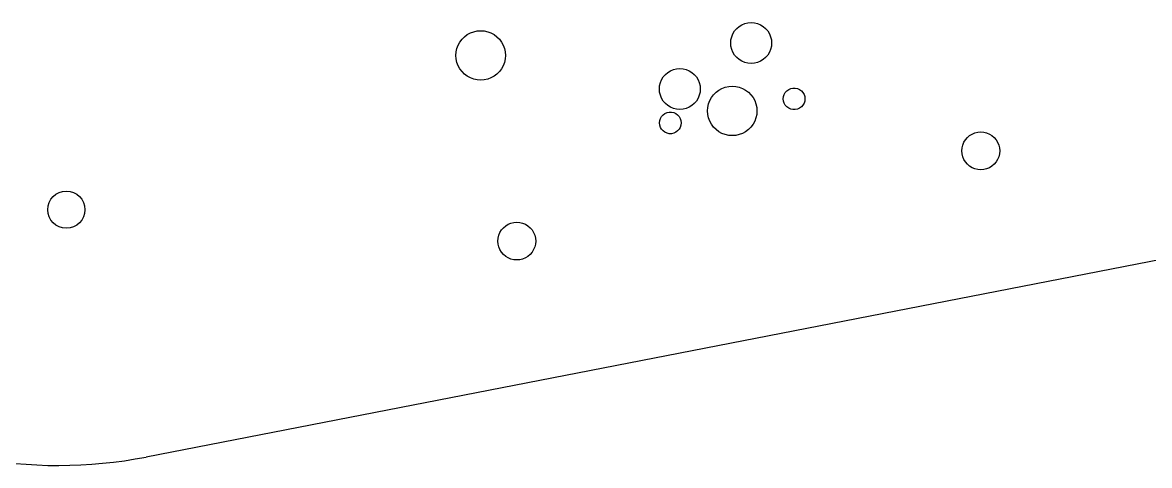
# Model space of a CAD drawing. Extents: x 101 to 518, y -308 to -134.
# Drawn here: x 255.5 to 346.3, y -308 to -272.3 of the extents above; entities that cross this region are included whole.
import ezdxf

# ---------------------------------------------------------------- set-up
doc = ezdxf.new("R2010")
doc.units = 0
doc.layers.add('BLACK', color=7, linetype='CONTINUOUS')

msp = doc.modelspace()

# ---------------------------------------------------------------- linework, layer by layer
at = {"layer": 'BLACK', "linetype": 'CONTINUOUS'}
for p, q in [((313.240033, -272.626081), (313.460795, -272.490798)), ((313.460795, -272.490798), (313.700001, -272.391716)), ((313.700001, -272.391716), (313.951762, -272.331273)), ((313.951762, -272.331273), (314.209879, -272.310959)), ((314.209879, -272.310959), (314.467996, -272.331273)), ((314.467996, -272.331273), (314.719757, -272.391716)), ((314.719757, -272.391716), (314.958963, -272.490798)), ((314.958963, -272.490798), (315.179725, -272.626081)), ((441.651426, -273.055222), (265.437832, -307.329325)), ((291.105003, -273.45697), (291.332746, -273.286484)), ((291.332746, -273.286484), (291.582434, -273.150144)), ((291.582434, -273.150144), (291.848983, -273.050726)), ((291.848983, -273.050726), (292.126968, -272.990254)), ((292.126968, -272.990254), (292.41073, -272.969959)), ((292.41073, -272.969959), (292.694492, -272.990254)), ((292.694492, -272.990254), (292.972477, -273.050726)), ((292.972477, -273.050726), (293.239026, -273.150144)), ((293.239026, -273.150144), (293.488714, -273.286484)), ((293.488714, -273.286484), (293.716457, -273.45697)), ((312.640636, -273.451081), (312.739718, -273.211875)), ((312.739718, -273.211875), (312.875001, -272.991113)), ((312.875001, -272.991113), (313.043153, -272.794233)), ((313.043153, -272.794233), (313.240033, -272.626081)), ((315.179725, -272.626081), (315.376605, -272.794233)), ((315.376605, -272.794233), (315.544757, -272.991113)), ((315.544757, -272.991113), (315.68004, -273.211875)), ((315.68004, -273.211875), (315.779122, -273.451081)), ((290.497597, -274.402112), (290.597015, -274.135563)), ((290.597015, -274.135563), (290.733355, -273.885875)), ((290.733355, -273.885875), (290.903841, -273.658132)), ((290.903841, -273.658132), (291.105003, -273.45697)), ((293.716457, -273.45697), (293.917619, -273.658132)), ((293.917619, -273.658132), (294.088105, -273.885875)), ((294.088105, -273.885875), (294.224445, -274.135563)), ((294.224445, -274.135563), (294.323863, -274.402112)), ((312.559879, -273.960959), (312.580193, -273.702842)), ((312.580193, -274.219076), (312.559879, -273.960959)), ((312.580193, -273.702842), (312.640636, -273.451081)), ((312.640636, -274.470837), (312.580193, -274.219076)), ((315.779122, -273.451081), (315.839565, -273.702842)), ((315.839565, -274.219076), (315.779122, -274.470837)), ((315.839565, -273.702842), (315.859879, -273.960959)), ((315.859879, -273.960959), (315.839565, -274.219076)), ((290.41683, -274.963859), (290.437125, -274.680097)), ((290.437125, -275.247621), (290.41683, -274.963859)), ((290.437125, -274.680097), (290.497597, -274.402112)), ((294.323863, -274.402112), (294.384335, -274.680097)), ((294.384335, -274.680097), (294.40463, -274.963859)), ((294.40463, -274.963859), (294.384335, -275.247621)), ((312.739718, -274.710043), (312.640636, -274.470837)), ((312.875001, -274.930805), (312.739718, -274.710043)), ((313.043153, -275.127685), (312.875001, -274.930805)), ((313.240033, -275.295837), (313.043153, -275.127685)), ((315.376605, -275.127685), (315.179725, -275.295837)), ((315.544757, -274.930805), (315.376605, -275.127685)), ((315.68004, -274.710043), (315.544757, -274.930805)), ((315.779122, -274.470837), (315.68004, -274.710043)), ((290.497597, -275.525606), (290.437125, -275.247621)), ((290.597015, -275.792155), (290.497597, -275.525606)), ((290.733355, -276.041843), (290.597015, -275.792155)), ((290.903841, -276.269586), (290.733355, -276.041843)), ((294.088105, -276.041843), (293.917619, -276.269586)), ((294.224445, -275.792155), (294.088105, -276.041843)), ((294.323863, -275.525606), (294.224445, -275.792155)), ((294.384335, -275.247621), (294.323863, -275.525606)), ((307.712118, -276.195768), (307.951324, -276.096686)), ((307.951324, -276.096686), (308.203085, -276.036243)), ((308.203085, -276.036243), (308.461202, -276.015929)), ((308.461202, -276.015929), (308.719319, -276.036243)), ((308.719319, -276.036243), (308.97108, -276.096686)), ((308.97108, -276.096686), (309.210286, -276.195768)), ((313.460795, -275.43112), (313.240033, -275.295837)), ((313.700001, -275.530202), (313.460795, -275.43112)), ((313.951762, -275.590645), (313.700001, -275.530202)), ((314.209879, -275.610959), (313.951762, -275.590645)), ((314.467996, -275.590645), (314.209879, -275.610959)), ((314.719757, -275.530202), (314.467996, -275.590645)), ((314.958963, -275.43112), (314.719757, -275.530202)), ((315.179725, -275.295837), (314.958963, -275.43112)), ((291.105003, -276.470748), (290.903841, -276.269586)), ((291.332746, -276.641234), (291.105003, -276.470748)), ((291.582434, -276.777574), (291.332746, -276.641234)), ((291.848983, -276.876992), (291.582434, -276.777574)), ((292.126968, -276.937464), (291.848983, -276.876992)), ((292.41073, -276.957759), (292.126968, -276.937464)), ((292.694492, -276.937464), (292.41073, -276.957759)), ((292.972477, -276.876992), (292.694492, -276.937464)), ((293.239026, -276.777574), (292.972477, -276.876992)), ((293.488714, -276.641234), (293.239026, -276.777574)), ((293.716457, -276.470748), (293.488714, -276.641234)), ((293.917619, -276.269586), (293.716457, -276.470748)), ((306.891959, -277.156051), (306.991041, -276.916845)), ((306.991041, -276.916845), (307.126324, -276.696083)), ((307.126324, -276.696083), (307.294476, -276.499203)), ((307.294476, -276.499203), (307.491356, -276.331051)), ((307.491356, -276.331051), (307.712118, -276.195768)), ((309.210286, -276.195768), (309.431048, -276.331051)), ((309.431048, -276.331051), (309.627928, -276.499203)), ((309.627928, -276.499203), (309.79608, -276.696083)), ((309.79608, -276.696083), (309.931363, -276.916845)), ((309.931363, -276.916845), (310.030445, -277.156051)), ((306.811202, -277.665929), (306.831516, -277.407812)), ((306.831516, -277.924046), (306.811202, -277.665929)), ((306.831516, -277.407812), (306.891959, -277.156051)), ((306.891959, -278.175807), (306.831516, -277.924046)), ((310.030445, -277.156051), (310.090888, -277.407812)), ((310.090888, -277.924046), (310.030445, -278.175807)), ((310.090888, -277.407812), (310.111202, -277.665929)), ((310.111202, -277.665929), (310.090888, -277.924046)), ((311.178967, -278.126553), (311.380129, -277.925391)), ((311.380129, -277.925391), (311.607872, -277.754905)), ((311.607872, -277.754905), (311.85756, -277.618565)), ((311.85756, -277.618565), (312.124109, -277.519147)), ((312.124109, -277.519147), (312.402094, -277.458675)), ((312.402094, -277.458675), (312.685856, -277.43838)), ((312.685856, -277.43838), (312.969618, -277.458675)), ((312.969618, -277.458675), (313.247603, -277.519147)), ((313.247603, -277.519147), (313.514152, -277.618565)), ((313.514152, -277.618565), (313.76384, -277.754905)), ((313.76384, -277.754905), (313.991583, -277.925391)), ((313.991583, -277.925391), (314.192745, -278.126553)), ((316.87317, -278.107075), (316.964632, -277.948658)), ((316.964632, -277.948658), (317.087033, -277.812718)), ((317.087033, -277.812718), (317.235022, -277.705198)), ((317.235022, -277.705198), (317.402132, -277.630796)), ((317.402132, -277.630796), (317.58106, -277.592763)), ((317.58106, -277.592763), (317.763984, -277.592763)), ((317.763984, -277.592763), (317.942912, -277.630796)), ((317.942912, -277.630796), (318.110022, -277.705198)), ((318.110022, -277.705198), (318.258011, -277.812718)), ((318.258011, -277.812718), (318.380412, -277.948658)), ((318.380412, -277.948658), (318.471874, -278.107075)), ((306.991041, -278.415013), (306.891959, -278.175807)), ((307.126324, -278.635775), (306.991041, -278.415013)), ((307.294476, -278.832655), (307.126324, -278.635775)), ((307.491356, -279.000807), (307.294476, -278.832655)), ((309.627928, -278.832655), (309.431048, -279.000807)), ((309.79608, -278.635775), (309.627928, -278.832655)), ((309.931363, -278.415013), (309.79608, -278.635775)), ((310.030445, -278.175807), (309.931363, -278.415013)), ((310.772723, -278.870533), (310.872141, -278.603984)), ((310.872141, -278.603984), (311.008481, -278.354296)), ((311.008481, -278.354296), (311.178967, -278.126553)), ((314.192745, -278.126553), (314.363231, -278.354296)), ((314.363231, -278.354296), (314.499571, -278.603984)), ((314.499571, -278.603984), (314.598989, -278.870533)), ((316.797522, -278.46297), (316.816643, -278.281047)), ((316.816643, -278.644893), (316.797522, -278.46297)), ((316.816643, -278.281047), (316.87317, -278.107075)), ((316.87317, -278.818865), (316.816643, -278.644893)), ((316.964632, -278.977282), (316.87317, -278.818865)), ((318.471874, -278.818865), (318.380412, -278.977282)), ((318.471874, -278.107075), (318.528401, -278.281047)), ((318.528401, -278.644893), (318.471874, -278.818865)), ((318.528401, -278.281047), (318.547522, -278.46297)), ((318.547522, -278.46297), (318.528401, -278.644893)), ((306.9913, -279.887278), (307.113701, -279.751338)), ((307.113701, -279.751338), (307.26169, -279.643818)), ((307.26169, -279.643818), (307.4288, -279.569416)), ((307.4288, -279.569416), (307.607728, -279.531383)), ((307.712118, -279.13609), (307.491356, -279.000807)), ((307.607728, -279.531383), (307.790652, -279.531383)), ((307.951324, -279.235172), (307.712118, -279.13609)), ((307.790652, -279.531383), (307.96958, -279.569416)), ((308.203085, -279.295615), (307.951324, -279.235172)), ((307.96958, -279.569416), (308.13669, -279.643818)), ((308.13669, -279.643818), (308.284679, -279.751338)), ((308.461202, -279.315929), (308.203085, -279.295615)), ((308.284679, -279.751338), (308.40708, -279.887278)), ((308.719319, -279.295615), (308.461202, -279.315929)), ((308.97108, -279.235172), (308.719319, -279.295615)), ((309.210286, -279.13609), (308.97108, -279.235172)), ((309.431048, -279.000807), (309.210286, -279.13609)), ((310.691956, -279.43228), (310.712251, -279.148518)), ((310.712251, -279.716042), (310.691956, -279.43228)), ((310.712251, -279.148518), (310.772723, -278.870533)), ((310.772723, -279.994027), (310.712251, -279.716042)), ((314.598989, -278.870533), (314.659461, -279.148518)), ((314.659461, -279.716042), (314.598989, -279.994027)), ((314.659461, -279.148518), (314.679756, -279.43228)), ((314.679756, -279.43228), (314.659461, -279.716042)), ((317.087033, -279.113222), (316.964632, -278.977282)), ((317.235022, -279.220742), (317.087033, -279.113222)), ((317.402132, -279.295144), (317.235022, -279.220742)), ((317.58106, -279.333177), (317.402132, -279.295144)), ((317.763984, -279.333177), (317.58106, -279.333177)), ((317.942912, -279.295144), (317.763984, -279.333177)), ((318.110022, -279.220742), (317.942912, -279.295144)), ((318.258011, -279.113222), (318.110022, -279.220742)), ((318.380412, -278.977282), (318.258011, -279.113222)), ((306.82419, -280.40159), (306.843311, -280.219667)), ((306.843311, -280.583513), (306.82419, -280.40159)), ((306.843311, -280.219667), (306.899838, -280.045695)), ((306.899838, -280.757485), (306.843311, -280.583513)), ((306.899838, -280.045695), (306.9913, -279.887278)), ((308.40708, -279.887278), (308.498542, -280.045695)), ((308.498542, -280.045695), (308.555069, -280.219667)), ((308.555069, -280.583513), (308.498542, -280.757485)), ((308.555069, -280.219667), (308.57419, -280.40159)), ((308.57419, -280.40159), (308.555069, -280.583513)), ((310.872141, -280.260576), (310.772723, -279.994027)), ((311.008481, -280.510264), (310.872141, -280.260576)), ((311.178967, -280.738007), (311.008481, -280.510264)), ((314.363231, -280.510264), (314.192745, -280.738007)), ((314.499571, -280.260576), (314.363231, -280.510264)), ((314.598989, -279.994027), (314.499571, -280.260576)), ((306.9913, -280.915902), (306.899838, -280.757485)), ((307.113701, -281.051842), (306.9913, -280.915902)), ((307.26169, -281.159362), (307.113701, -281.051842)), ((307.4288, -281.233764), (307.26169, -281.159362)), ((307.607728, -281.271797), (307.4288, -281.233764)), ((307.790652, -281.271797), (307.607728, -281.271797)), ((307.96958, -281.233764), (307.790652, -281.271797)), ((308.13669, -281.159362), (307.96958, -281.233764)), ((308.284679, -281.051842), (308.13669, -281.159362)), ((308.40708, -280.915902), (308.284679, -281.051842)), ((308.498542, -280.757485), (308.40708, -280.915902)), ((311.380129, -280.939169), (311.178967, -280.738007)), ((311.607872, -281.109655), (311.380129, -280.939169)), ((311.85756, -281.245995), (311.607872, -281.109655)), ((312.124109, -281.345413), (311.85756, -281.245995)), ((312.402094, -281.405885), (312.124109, -281.345413)), ((312.685856, -281.42618), (312.402094, -281.405885)), ((312.969618, -281.405885), (312.685856, -281.42618)), ((313.247603, -281.345413), (312.969618, -281.405885)), ((313.514152, -281.245995), (313.247603, -281.345413)), ((313.76384, -281.109655), (313.514152, -281.245995)), ((313.991583, -280.939169), (313.76384, -281.109655)), ((314.192745, -280.738007), (313.991583, -280.939169)), ((331.485713, -281.75825), (331.641024, -281.576404)), ((331.641024, -281.576404), (331.82287, -281.421093)), ((331.82287, -281.421093), (332.026773, -281.296141)), ((332.026773, -281.296141), (332.247713, -281.204625)), ((332.247713, -281.204625), (332.480249, -281.148798)), ((332.480249, -281.148798), (332.718655, -281.130035)), ((332.718655, -281.130035), (332.957061, -281.148798)), ((332.957061, -281.148798), (333.189597, -281.204625)), ((333.189597, -281.204625), (333.410537, -281.296141)), ((333.410537, -281.296141), (333.61444, -281.421093)), ((333.61444, -281.421093), (333.796286, -281.576404)), ((333.796286, -281.576404), (333.951597, -281.75825)), ((331.194655, -282.654035), (331.213418, -282.415629)), ((331.213418, -282.415629), (331.269245, -282.183093)), ((331.269245, -282.183093), (331.360761, -281.962153)), ((331.360761, -281.962153), (331.485713, -281.75825)), ((333.951597, -281.75825), (334.076549, -281.962153)), ((334.076549, -281.962153), (334.168065, -282.183093)), ((334.168065, -282.183093), (334.223892, -282.415629)), ((334.223892, -282.415629), (334.242655, -282.654035)), ((331.213418, -282.892441), (331.194655, -282.654035)), ((331.269245, -283.124977), (331.213418, -282.892441)), ((331.360761, -283.345917), (331.269245, -283.124977)), ((331.485713, -283.54982), (331.360761, -283.345917)), ((334.076549, -283.345917), (333.951597, -283.54982)), ((334.168065, -283.124977), (334.076549, -283.345917)), ((334.223892, -282.892441), (334.168065, -283.124977)), ((334.242655, -282.654035), (334.223892, -282.892441)), ((331.641024, -283.731666), (331.485713, -283.54982)), ((331.82287, -283.886977), (331.641024, -283.731666)), ((332.026773, -284.011929), (331.82287, -283.886977)), ((332.247713, -284.103445), (332.026773, -284.011929)), ((332.480249, -284.159272), (332.247713, -284.103445)), ((332.718655, -284.178035), (332.480249, -284.159272)), ((332.957061, -284.159272), (332.718655, -284.178035)), ((333.189597, -284.103445), (332.957061, -284.159272)), ((333.410537, -284.011929), (333.189597, -284.103445)), ((333.61444, -283.886977), (333.410537, -284.011929)), ((333.796286, -283.731666), (333.61444, -283.886977)), ((333.951597, -283.54982), (333.796286, -283.731666)), ((294.085717, -289.028072), (294.241028, -288.846226)), ((294.241028, -288.846226), (294.422874, -288.690915)), ((294.422874, -288.690915), (294.626777, -288.565963)), ((294.626777, -288.565963), (294.847717, -288.474447)), ((294.847717, -288.474447), (295.080253, -288.41862)), ((295.080253, -288.41862), (295.318659, -288.399857)), ((295.318659, -288.399857), (295.557065, -288.41862)), ((295.557065, -288.41862), (295.789601, -288.474447)), ((295.789601, -288.474447), (296.010541, -288.565963)), ((296.010541, -288.565963), (296.214444, -288.690915)), ((296.214444, -288.690915), (296.39629, -288.846226)), ((296.39629, -288.846226), (296.551601, -289.028072)), ((293.794659, -289.923857), (293.813422, -289.685451)), ((293.813422, -289.685451), (293.869249, -289.452915)), ((293.869249, -289.452915), (293.960765, -289.231975)), ((293.960765, -289.231975), (294.085717, -289.028072)), ((296.551601, -289.028072), (296.676553, -289.231975)), ((296.676553, -289.231975), (296.768069, -289.452915)), ((296.768069, -289.452915), (296.823896, -289.685451)), ((296.823896, -289.685451), (296.842659, -289.923857)), ((293.813422, -290.162263), (293.794659, -289.923857)), ((293.869249, -290.394799), (293.813422, -290.162263)), ((293.960765, -290.615739), (293.869249, -290.394799)), ((294.085717, -290.819642), (293.960765, -290.615739)), ((296.676553, -290.615739), (296.551601, -290.819642)), ((296.768069, -290.394799), (296.676553, -290.615739)), ((296.823896, -290.162263), (296.768069, -290.394799)), ((296.842659, -289.923857), (296.823896, -290.162263)), ((294.241028, -291.001488), (294.085717, -290.819642)), ((294.422874, -291.156799), (294.241028, -291.001488)), ((294.626777, -291.281751), (294.422874, -291.156799)), ((294.847717, -291.373267), (294.626777, -291.281751)), ((295.080253, -291.429094), (294.847717, -291.373267)), ((295.318659, -291.447857), (295.080253, -291.429094)), ((295.557065, -291.429094), (295.318659, -291.447857)), ((295.789601, -291.373267), (295.557065, -291.429094)), ((296.010541, -291.281751), (295.789601, -291.373267)), ((296.214444, -291.156799), (296.010541, -291.281751)), ((296.39629, -291.001488), (296.214444, -291.156799)), ((296.551601, -290.819642), (296.39629, -291.001488))]:
    msp.add_line(p, q, dxfattribs=at)
at = {"layer": 'BLACK'}
msp.add_circle((259.00974, -287.396311), 1.5, dxfattribs=at)
msp.add_arc((258.3736, -271.0099), 37.000054, -100.89687657, -78.99323421, dxfattribs=at)

doc.saveas('drawing.dxf')
